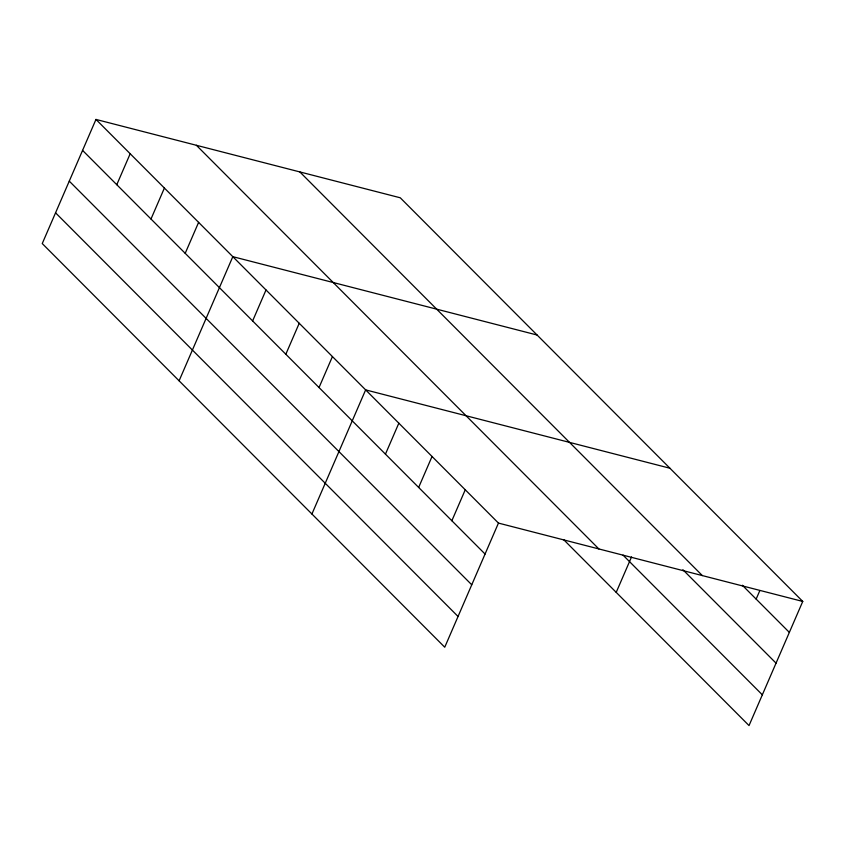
<?xml version="1.0" encoding="UTF-8"?>
<svg xmlns="http://www.w3.org/2000/svg" width="845" height="845" viewBox="0 0 845 845"><rect width="100%" height="100%" fill="white"/><g stroke="black" fill="none" stroke-linecap="round" stroke-linejoin="round"><path stroke-width="1.27" d="M95.971 119.43L42.25 243.561L444.745 647.217L498.455 523.087L95.971 119.43L400.255 197.783L802.75 601.439L749.029 725.57L563.636 539.638M116.779 184.696L130.183 153.737M150.991 219.013L164.395 188.055M185.203 253.32L198.607 222.362M179.098 380.799L232.819 256.669L537.103 335.021M252.623 320.931L266.017 289.972M285.832 354.235L299.225 323.276M319.03 387.538L332.434 356.579M311.921 514.013L365.642 389.883L669.927 468.236M385.447 454.145L398.84 423.176M418.655 487.438L432.048 456.48M451.853 520.742L465.257 489.783M616.206 592.366L631.542 556.929M756.148 599.094L759.75 590.761M498.455 523.087L802.75 601.439M742.311 585.226L789.357 632.398M299.838 171.926L702.332 575.582M682.887 569.72L776.048 663.145M623.061 555.144L762.338 694.822M196.378 145.287L598.873 548.944M82.567 150.389L485.062 554.045M69.269 181.136L471.753 584.793M55.559 212.813L458.053 616.47"/></g></svg>
